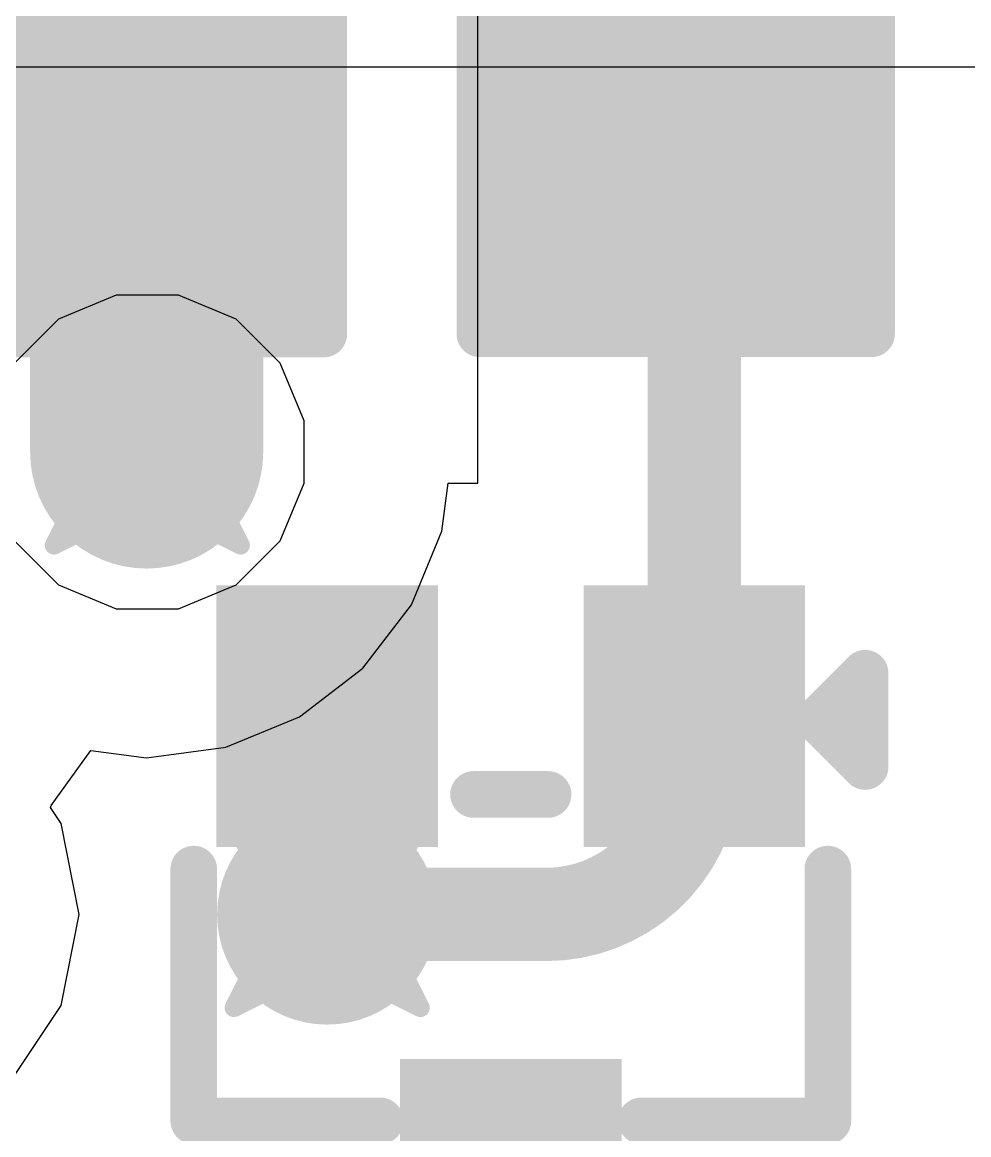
# Model space of a CAD drawing. Header units: inches. Extents: x -2 to 5376, y -4 to 5426.
# Drawn here: x 64.322 to 66.9, y 84.9 to 87.93 of the extents above; entities that cross this region are included whole.
import ezdxf

# ---------------------------------------------------------------- set-up
doc = ezdxf.new("R2010")
doc.units = ezdxf.units.IN
for name, color, linetype in [('Bottom Layer', 5, 'Continuous'), ('Bottom Overlay', 54, 'Continuous'), ('Bottom Paste', 16, 'Continuous'), ('Bottom Solder', 6, 'Continuous'), ('Drill Drawing', 1, 'Continuous'), ('Layer 1', 16, 'Continuous'), ('Layer 2', 76, 'Continuous'), ('Top Layer', 1, 'Continuous'), ('Top Overlay', 2, 'Continuous'), ('Top Paste', 8, 'Continuous'), ('Top Solder', 216, 'Continuous'), ('Via Holes', 16, 'Continuous')]:
    doc.layers.add(name, color=color, linetype=linetype)

# ---------------------------------------------------------------- blocks, each defined once
blk = doc.blocks.new('R___0603_B_12')
at = {"layer": 'Bottom Layer'}
for points in [[(-1.143, -0.4445), (-1.143, 0.4445), (-0.381, 0.4445), (-0.381, -0.4445)], [(0.381, -0.4445), (0.381, 0.4445), (1.143, 0.4445), (1.143, -0.4445)]]:
    blk.add_hatch(color=5, dxfattribs=at).paths.add_polyline_path(points)
at = {"layer": 'Bottom Paste'}
for points in [[(-1.143, -0.4445), (-1.143, 0.4445), (-0.381, 0.4445), (-0.381, -0.4445)], [(0.381, -0.4445), (0.381, 0.4445), (1.143, 0.4445), (1.143, -0.4445)]]:
    blk.add_hatch(color=16, dxfattribs=at).paths.add_polyline_path(points)
at = {"layer": 'Bottom Solder'}
for points in [[(-1.2446, -0.5461), (-1.2446, 0.5461), (-0.2794, 0.5461), (-0.2794, -0.5461)], [(0.2794, -0.5461), (0.2794, 0.5461), (1.2446, 0.5461), (1.2446, -0.5461)]]:
    blk.add_hatch(color=6, dxfattribs=at).paths.add_polyline_path(points)
at = {"layer": 'Bottom Overlay'}
for points in [[(-1.2192, -0.5334, 0.127, 0.127, 0), (-1.2192, 0.5334, 0.127, 0.127, 0)], [(1.2192, 0.5334, 0.127, 0.127, 0), (-1.2192, 0.5334, 0.127, 0.127, 0)], [(1.2192, -0.5334, 0.127, 0.127, 0), (1.2192, 0.5334, 0.127, 0.127, 0)], [(1.2192, -0.5334, 0.127, 0.127, 0), (-1.2192, -0.5334, 0.127, 0.127, 0)]]:
    blk.add_lwpolyline(points, format="xyseb", dxfattribs=at)
for points in [[(-1.25095, 0.5334, 0.0635, 0.0635, 1), (-1.18745, 0.5334, 0.0635, 0.0635, 1)], [(-1.25095, 0.5334, 0.0635, 0.0635, 1), (-1.18745, 0.5334, 0.0635, 0.0635, 1)], [(1.18745, 0.5334, 0.0635, 0.0635, 1), (1.25095, 0.5334, 0.0635, 0.0635, 1)], [(1.18745, 0.5334, 0.0635, 0.0635, 1), (1.25095, 0.5334, 0.0635, 0.0635, 1)], [(-1.25095, -0.5334, 0.0635, 0.0635, 1), (-1.18745, -0.5334, 0.0635, 0.0635, 1)], [(-1.25095, -0.5334, 0.0635, 0.0635, 1), (-1.18745, -0.5334, 0.0635, 0.0635, 1)], [(1.18745, -0.5334, 0.0635, 0.0635, 1), (1.25095, -0.5334, 0.0635, 0.0635, 1)], [(1.18745, -0.5334, 0.0635, 0.0635, 1), (1.25095, -0.5334, 0.0635, 0.0635, 1)]]:
    blk.add_lwpolyline(points, format="xyseb", close=True, dxfattribs=at)
blk = doc.blocks.new('C___0603_21')
at = {"layer": 'Top Layer'}
for points in [[(-0.381, 0.4445), (-0.381, -0.4445), (-1.143, -0.4445), (-1.143, 0.4445)], [(1.143, 0.4445), (1.143, -0.4445), (0.381, -0.4445), (0.381, 0.4445)]]:
    blk.add_hatch(color=1, dxfattribs=at).paths.add_polyline_path(points)
at = {"layer": 'Top Paste'}
for points in [[(-0.381, 0.4445), (-0.381, -0.4445), (-1.143, -0.4445), (-1.143, 0.4445)], [(1.143, 0.4445), (1.143, -0.4445), (0.381, -0.4445), (0.381, 0.4445)]]:
    blk.add_hatch(color=8, dxfattribs=at).paths.add_polyline_path(points)
at = {"layer": 'Top Solder'}
for points in [[(-0.321, 0.5045), (-0.321, -0.5045), (-1.203, -0.5045), (-1.203, 0.5045)], [(1.203, 0.5045), (1.203, -0.5045), (0.321, -0.5045), (0.321, 0.5045)]]:
    blk.add_hatch(color=216, dxfattribs=at).paths.add_polyline_path(points)
at = {"layer": 'Top Overlay'}
for points in [[(-1.2446, 0.5334, 0.127, 0.127, 0), (-1.2446, -0.5334, 0.127, 0.127, 0)], [(-1.2446, 0.5334, 0.127, 0.127, 0), (-0.4572, 0.5334, 0.127, 0.127, 0)], [(0.4572, 0.5334, 0.127, 0.127, 0), (1.2446, 0.5334, 0.127, 0.127, 0)], [(1.2446, 0.5334, 0.127, 0.127, 0), (1.2446, -0.5334, 0.127, 0.127, 0)], [(-1.2446, -0.5334, 0.127, 0.127, 0), (-0.4572, -0.5334, 0.127, 0.127, 0)], [(0.4572, -0.5334, 0.127, 0.127, 0), (1.2446, -0.5334, 0.127, 0.127, 0)]]:
    blk.add_lwpolyline(points, format="xyseb", dxfattribs=at)
for points in [[(-1.2764, 0.5334, 0.0635, 0.0635, 1), (-1.2128, 0.5334, 0.0635, 0.0635, 1)], [(-1.2764, 0.5334, 0.0635, 0.0635, 1), (-1.2128, 0.5334, 0.0635, 0.0635, 1)], [(-0.4889, 0.5334, 0.0635, 0.0635, 1), (-0.4254, 0.5334, 0.0635, 0.0635, 1)], [(0.4254, 0.5334, 0.0635, 0.0635, 1), (0.4889, 0.5334, 0.0635, 0.0635, 1)], [(1.2128, 0.5334, 0.0635, 0.0635, 1), (1.2764, 0.5334, 0.0635, 0.0635, 1)], [(1.2128, 0.5334, 0.0635, 0.0635, 1), (1.2764, 0.5334, 0.0635, 0.0635, 1)], [(-1.2764, -0.5334, 0.0635, 0.0635, 1), (-1.2128, -0.5334, 0.0635, 0.0635, 1)], [(-1.2764, -0.5334, 0.0635, 0.0635, 1), (-1.2128, -0.5334, 0.0635, 0.0635, 1)], [(-0.4889, -0.5334, 0.0635, 0.0635, 1), (-0.4254, -0.5334, 0.0635, 0.0635, 1)], [(0.4254, -0.5334, 0.0635, 0.0635, 1), (0.4889, -0.5334, 0.0635, 0.0635, 1)], [(1.2128, -0.5334, 0.0635, 0.0635, 1), (1.2764, -0.5334, 0.0635, 0.0635, 1)], [(1.2128, -0.5334, 0.0635, 0.0635, 1), (1.2764, -0.5334, 0.0635, 0.0635, 1)]]:
    blk.add_lwpolyline(points, format="xyseb", close=True, dxfattribs=at)
blk = doc.blocks.new('R___0603_52')
at = {"layer": 'Top Layer'}
for points in [[(-0.381, 0.4445), (-0.381, -0.4445), (-1.143, -0.4445), (-1.143, 0.4445)], [(1.143, 0.4445), (1.143, -0.4445), (0.381, -0.4445), (0.381, 0.4445)]]:
    blk.add_hatch(color=1, dxfattribs=at).paths.add_polyline_path(points)
at = {"layer": 'Top Paste'}
for points in [[(-0.381, 0.4445), (-0.381, -0.4445), (-1.143, -0.4445), (-1.143, 0.4445)], [(1.143, 0.4445), (1.143, -0.4445), (0.381, -0.4445), (0.381, 0.4445)]]:
    blk.add_hatch(color=8, dxfattribs=at).paths.add_polyline_path(points)
at = {"layer": 'Top Solder'}
for points in [[(-0.2794, 0.5461), (-0.2794, -0.5461), (-1.2446, -0.5461), (-1.2446, 0.5461)], [(1.2446, 0.5461), (1.2446, -0.5461), (0.2794, -0.5461), (0.2794, 0.5461)]]:
    blk.add_hatch(color=216, dxfattribs=at).paths.add_polyline_path(points)
at = {"layer": 'Top Overlay'}
for points in [[(-1.2192, 0.5334, 0.127, 0.127, 0), (-1.2192, -0.5334, 0.127, 0.127, 0)], [(-1.2192, 0.5334, 0.127, 0.127, 0), (1.2192, 0.5334, 0.127, 0.127, 0)], [(1.2192, 0.5334, 0.127, 0.127, 0), (1.2192, -0.5334, 0.127, 0.127, 0)], [(-1.2192, -0.5334, 0.127, 0.127, 0), (1.2192, -0.5334, 0.127, 0.127, 0)]]:
    blk.add_lwpolyline(points, format="xyseb", dxfattribs=at)
for points in [[(-1.25095, 0.5334, 0.0635, 0.0635, 1), (-1.18745, 0.5334, 0.0635, 0.0635, 1)], [(-1.25095, 0.5334, 0.0635, 0.0635, 1), (-1.18745, 0.5334, 0.0635, 0.0635, 1)], [(1.18745, 0.5334, 0.0635, 0.0635, 1), (1.25095, 0.5334, 0.0635, 0.0635, 1)], [(1.18745, 0.5334, 0.0635, 0.0635, 1), (1.25095, 0.5334, 0.0635, 0.0635, 1)], [(-1.25095, -0.5334, 0.0635, 0.0635, 1), (-1.18745, -0.5334, 0.0635, 0.0635, 1)], [(-1.25095, -0.5334, 0.0635, 0.0635, 1), (-1.18745, -0.5334, 0.0635, 0.0635, 1)], [(1.18745, -0.5334, 0.0635, 0.0635, 1), (1.25095, -0.5334, 0.0635, 0.0635, 1)], [(1.18745, -0.5334, 0.0635, 0.0635, 1), (1.25095, -0.5334, 0.0635, 0.0635, 1)]]:
    blk.add_lwpolyline(points, format="xyseb", close=True, dxfattribs=at)
blk = doc.blocks.new('SOT_523_89')
at = {"layer": 'Top Layer'}
for points in [[(-0.2, 0.9), (0.2, 0.9), (0.2, 0.39), (-0.2, 0.39)], [(-0.7, -0.39), (-0.3, -0.39), (-0.3, -0.9), (-0.7, -0.9)], [(0.3, -0.39), (0.7, -0.39), (0.7, -0.9), (0.3, -0.9)]]:
    blk.add_hatch(color=1, dxfattribs=at).paths.add_polyline_path(points)
at = {"layer": 'Top Paste'}
for points in [[(-0.2, 0.9), (0.2, 0.9), (0.2, 0.39), (-0.2, 0.39)], [(-0.7, -0.39), (-0.3, -0.39), (-0.3, -0.9), (-0.7, -0.9)], [(0.3, -0.39), (0.7, -0.39), (0.7, -0.9), (0.3, -0.9)]]:
    blk.add_hatch(color=8, dxfattribs=at).paths.add_polyline_path(points)
at = {"layer": 'Top Solder'}
for points in [[(-0.3016, 1.0016), (0.3016, 1.0016), (0.3016, 0.2884), (-0.3016, 0.2884)], [(-0.8016, -0.2884), (-0.1984, -0.2884), (-0.1984, -1.0016), (-0.8016, -1.0016)], [(0.1984, -0.2884), (0.8016, -0.2884), (0.8016, -1.0016), (0.1984, -1.0016)]]:
    blk.add_hatch(color=216, dxfattribs=at).paths.add_polyline_path(points)
at = {"layer": 'Top Overlay'}
for points in [[(-0.3556, 0.4572, 0.127, 0.127, 0), (-0.8636, 0.4572, 0.127, 0.127, 0)], [(-0.8636, 0.4572, 0.127, 0.127, 0), (-0.8636, -0.2286, 0.127, 0.127, 0)], [(0.8636, 0.4572, 0.127, 0.127, 0), (0.3556, 0.4572, 0.127, 0.127, 0)], [(0.8636, 0.4572, 0.127, 0.127, 0), (0.8636, -0.2286, 0.127, 0.127, 0)], [(0.1016, -0.4318, 0.127, 0.127, 0), (-0.1016, -0.4318, 0.127, 0.127, 0)], [(-0.9652, -0.508, 0.127, 0.127, 0), (-0.9652, -0.762, 0.127, 0.127, 0)], [(-0.8382, -0.635, 0.127, 0.127, 0), (-0.9652, -0.508, 0.127, 0.127, 0)], [(-0.8382, -0.635, 0.127, 0.127, 0), (-0.9652, -0.762, 0.127, 0.127, 0)]]:
    blk.add_lwpolyline(points, format="xyseb", dxfattribs=at)
for points in [[(-0.8953, 0.4572, 0.0635, 0.0635, 1), (-0.8318, 0.4572, 0.0635, 0.0635, 1)], [(-0.8953, 0.4572, 0.0635, 0.0635, 1), (-0.8318, 0.4572, 0.0635, 0.0635, 1)], [(-0.3873, 0.4572, 0.0635, 0.0635, 1), (-0.3238, 0.4572, 0.0635, 0.0635, 1)], [(0.3238, 0.4572, 0.0635, 0.0635, 1), (0.3873, 0.4572, 0.0635, 0.0635, 1)], [(0.8318, 0.4572, 0.0635, 0.0635, 1), (0.8953, 0.4572, 0.0635, 0.0635, 1)], [(0.8318, 0.4572, 0.0635, 0.0635, 1), (0.8953, 0.4572, 0.0635, 0.0635, 1)], [(-0.8953, -0.2286, 0.0635, 0.0635, 1), (-0.8318, -0.2286, 0.0635, 0.0635, 1)], [(0.8318, -0.2286, 0.0635, 0.0635, 1), (0.8953, -0.2286, 0.0635, 0.0635, 1)], [(-0.1333, -0.4318, 0.0635, 0.0635, 1), (-0.0698, -0.4318, 0.0635, 0.0635, 1)], [(0.0698, -0.4318, 0.0635, 0.0635, 1), (0.1333, -0.4318, 0.0635, 0.0635, 1)], [(-0.997, -0.508, 0.0635, 0.0635, 1), (-0.9334, -0.508, 0.0635, 0.0635, 1)], [(-0.997, -0.508, 0.0635, 0.0635, 1), (-0.9334, -0.508, 0.0635, 0.0635, 1)], [(-0.87, -0.635, 0.0635, 0.0635, 1), (-0.8065, -0.635, 0.0635, 0.0635, 1)], [(-0.87, -0.635, 0.0635, 0.0635, 1), (-0.8065, -0.635, 0.0635, 0.0635, 1)], [(-0.997, -0.762, 0.0635, 0.0635, 1), (-0.9334, -0.762, 0.0635, 0.0635, 1)], [(-0.997, -0.762, 0.0635, 0.0635, 1), (-0.9334, -0.762, 0.0635, 0.0635, 1)]]:
    blk.add_lwpolyline(points, format="xyseb", close=True, dxfattribs=at)
blk = doc.blocks.new('C___0603_B_106')
at = {"layer": 'Bottom Layer'}
for points in [[(-1.143, -0.4445), (-1.143, 0.4445), (-0.381, 0.4445), (-0.381, -0.4445)], [(0.381, -0.4445), (0.381, 0.4445), (1.143, 0.4445), (1.143, -0.4445)]]:
    blk.add_hatch(color=5, dxfattribs=at).paths.add_polyline_path(points)
at = {"layer": 'Bottom Paste'}
for points in [[(-1.143, -0.4445), (-1.143, 0.4445), (-0.381, 0.4445), (-0.381, -0.4445)], [(0.381, -0.4445), (0.381, 0.4445), (1.143, 0.4445), (1.143, -0.4445)]]:
    blk.add_hatch(color=16, dxfattribs=at).paths.add_polyline_path(points)
at = {"layer": 'Bottom Solder'}
for points in [[(-1.203, -0.5045), (-1.203, 0.5045), (-0.321, 0.5045), (-0.321, -0.5045)], [(0.321, -0.5045), (0.321, 0.5045), (1.203, 0.5045), (1.203, -0.5045)]]:
    blk.add_hatch(color=6, dxfattribs=at).paths.add_polyline_path(points)
at = {"layer": 'Bottom Overlay'}
for points in [[(-1.2446, 0.5334, 0.127, 0.127, 0), (-0.4572, 0.5334, 0.127, 0.127, 0)], [(-1.2446, 0.5334, 0.127, 0.127, 0), (-1.2446, -0.5334, 0.127, 0.127, 0)], [(0.4572, 0.5334, 0.127, 0.127, 0), (1.2446, 0.5334, 0.127, 0.127, 0)], [(1.2446, 0.5334, 0.127, 0.127, 0), (1.2446, -0.5334, 0.127, 0.127, 0)], [(-1.2446, -0.5334, 0.127, 0.127, 0), (-0.4572, -0.5334, 0.127, 0.127, 0)], [(0.4572, -0.5334, 0.127, 0.127, 0), (1.2446, -0.5334, 0.127, 0.127, 0)]]:
    blk.add_lwpolyline(points, format="xyseb", dxfattribs=at)
for points in [[(-1.2764, 0.5334, 0.0635, 0.0635, 1), (-1.2128, 0.5334, 0.0635, 0.0635, 1)], [(-1.2764, 0.5334, 0.0635, 0.0635, 1), (-1.2128, 0.5334, 0.0635, 0.0635, 1)], [(-0.4889, 0.5334, 0.0635, 0.0635, 1), (-0.4254, 0.5334, 0.0635, 0.0635, 1)], [(0.4254, 0.5334, 0.0635, 0.0635, 1), (0.4889, 0.5334, 0.0635, 0.0635, 1)], [(1.2128, 0.5334, 0.0635, 0.0635, 1), (1.2764, 0.5334, 0.0635, 0.0635, 1)], [(1.2128, 0.5334, 0.0635, 0.0635, 1), (1.2764, 0.5334, 0.0635, 0.0635, 1)], [(-1.2764, -0.5334, 0.0635, 0.0635, 1), (-1.2128, -0.5334, 0.0635, 0.0635, 1)], [(-1.2764, -0.5334, 0.0635, 0.0635, 1), (-1.2128, -0.5334, 0.0635, 0.0635, 1)], [(-0.4889, -0.5334, 0.0635, 0.0635, 1), (-0.4254, -0.5334, 0.0635, 0.0635, 1)], [(0.4254, -0.5334, 0.0635, 0.0635, 1), (0.4889, -0.5334, 0.0635, 0.0635, 1)], [(1.2128, -0.5334, 0.0635, 0.0635, 1), (1.2764, -0.5334, 0.0635, 0.0635, 1)], [(1.2128, -0.5334, 0.0635, 0.0635, 1), (1.2764, -0.5334, 0.0635, 0.0635, 1)]]:
    blk.add_lwpolyline(points, format="xyseb", close=True, dxfattribs=at)

msp = doc.modelspace()

# ---------------------------------------------------------------- hatches: boundary and pattern name
at = {"layer": 'Bottom Layer'}
h = msp.add_hatch(color=5, dxfattribs=at)
edge = h.paths.add_edge_path()
edge.add_arc((64.6627, 86.7595), 0.3, 0, 360)
h = msp.add_hatch(color=5, dxfattribs=at)
edge = h.paths.add_edge_path()
edge.add_arc((65.1527, 85.5), 0.3, 0, 360)
at = {"layer": 'Layer 1'}
h = msp.add_hatch(color=16, dxfattribs=at)
edge = h.paths.add_edge_path()
edge.add_arc((64.6627, 86.7595), 0.3, 0, 360)
h = msp.add_hatch(color=16, dxfattribs=at)
edge = h.paths.add_edge_path()
edge.add_arc((65.1527, 85.5), 0.3, 0, 360)
at = {"layer": 'Layer 2'}
h = msp.add_hatch(color=76, dxfattribs=at)
edge = h.paths.add_edge_path()
edge.add_arc((64.6627, 86.7595), 0.3, 0, 360)
h = msp.add_hatch(color=76, dxfattribs=at)
edge = h.paths.add_edge_path()
edge.add_arc((65.1527, 85.5), 0.3, 0, 360)
at = {"layer": 'Top Layer'}
h = msp.add_hatch(color=1, dxfattribs=at)
edge = h.paths.add_edge_path()
edge.add_arc((64.6627, 86.7595), 0.3, 0, 360)
h = msp.add_hatch(color=1, dxfattribs=at)
edge = h.paths.add_edge_path()
edge.add_arc((65.1527, 85.5), 0.3, 0, 360)
at = {"layer": 'Via Holes'}
h = msp.add_hatch(color=7, dxfattribs=at)
edge = h.paths.add_edge_path()
edge.add_arc((64.6627, 86.7595), 0.15, 0, 360)
h = msp.add_hatch(color=7, dxfattribs=at)
edge = h.paths.add_edge_path()
edge.add_arc((65.1527, 85.5), 0.15, 0, 360)

# ---------------------------------------------------------------- linework, layer by layer
at = {"layer": 'Bottom Layer'}
for p, q in [((65.5626, 86.6744), (65.5626, 88.199)), ((65.4652, 86.544), (65.4823, 86.6744)), ((65.4823, 86.6744), (65.5626, 86.6744)), ((65.382, 86.3432), (65.4652, 86.544)), ((65.2497, 86.1708), (65.382, 86.3432)), ((65.0772, 86.0384), (65.2497, 86.1708)), ((64.8764, 85.9553), (65.0772, 86.0384)), ((64.401, 85.7972), (64.509, 85.9469)), ((64.509, 85.9469), (64.6609, 85.9269)), ((64.6609, 85.9269), (64.8764, 85.9553)), ((64.3993, 85.791), (64.401, 85.7972)), ((64.4282, 85.7478), (64.3993, 85.791)), ((64.4775, 85.5), (64.4282, 85.7478)), ((64.4282, 85.2523), (64.4775, 85.5)), ((64.2878, 85.0422), (64.4282, 85.2523))]:
    msp.add_line(p, q, dxfattribs=at)
for points in [[(64.6609, 86.7595, 0.635, 0.635, 0), (64.6609, 87.5634, 0.635, 0.635, 0)], [(66.1527, 85.9035, 0.254, 0.254, 0), (66.1527, 87.564, 0.254, 0.254, 0)], [(64.6609, 86.7595, 0.254, 0.254, 0), (64.6627, 86.7595, 0.254, 0.254, 0)], [(66.1527, 85.9035, 0.254, 0.254, -0.414214), (65.7492, 85.5, 0.254, 0.254, 0)], [(65.1527, 85.5, 0.254, 0.254, 0), (65.7492, 85.5, 0.254, 0.254, 0)]]:
    msp.add_lwpolyline(points, format="xyseb", dxfattribs=at)
for points in [[(64.5022, 87.5634, 0.3175, 0.3175, 1), (64.8197, 87.5634, 0.3175, 0.3175, 1)], [(66.0892, 87.564, 0.127, 0.127, 1), (66.2162, 87.564, 0.127, 0.127, 1)], [(64.5022, 86.7595, 0.3175, 0.3175, 1), (64.8197, 86.7595, 0.3175, 0.3175, 1)], [(64.5974, 86.7595, 0.127, 0.127, 1), (64.7244, 86.7595, 0.127, 0.127, 1)], [(64.5992, 86.7595, 0.127, 0.127, 1), (64.7262, 86.7595, 0.127, 0.127, 1)], [(66.0892, 85.9035, 0.127, 0.127, 1), (66.2162, 85.9035, 0.127, 0.127, 1)], [(66.0892, 85.9035, 0.127, 0.127, 1), (66.2162, 85.9035, 0.127, 0.127, 1)], [(65.0892, 85.5, 0.127, 0.127, 1), (65.2162, 85.5, 0.127, 0.127, 1)], [(65.6857, 85.5, 0.127, 0.127, 1), (65.8127, 85.5, 0.127, 0.127, 1)], [(65.6857, 85.5, 0.127, 0.127, 1), (65.8127, 85.5, 0.127, 0.127, 1)]]:
    msp.add_lwpolyline(points, format="xyseb", close=True, dxfattribs=at)
at = {"layer": 'Drill Drawing'}
for points in [[(64.4087, 87.0135, 0.0508, 0.0508, 0), (64.6627, 86.8865, 0.0508, 0.0508, 0)], [(64.4087, 87.0135, 0.0508, 0.0508, 0), (64.5357, 86.7595, 0.0508, 0.0508, 0)], [(64.6627, 86.8865, 0.0508, 0.0508, 0), (64.9167, 87.0135, 0.0508, 0.0508, 0)], [(64.7897, 86.7595, 0.0508, 0.0508, 0), (64.9167, 87.0135, 0.0508, 0.0508, 0)], [(64.5103, 86.9119, 0.0508, 0.0508, 0), (64.6627, 86.8357, 0.0508, 0.0508, 0)], [(64.5103, 86.9119, 0.0508, 0.0508, 0), (64.5865, 86.7595, 0.0508, 0.0508, 0)], [(64.6627, 86.8357, 0.0508, 0.0508, 0), (64.8151, 86.9119, 0.0508, 0.0508, 0)], [(64.7389, 86.7595, 0.0508, 0.0508, 0), (64.8151, 86.9119, 0.0508, 0.0508, 0)], [(64.4087, 86.5055, 0.0508, 0.0508, 0), (64.5357, 86.7595, 0.0508, 0.0508, 0)], [(64.5103, 86.6071, 0.0508, 0.0508, 0), (64.5865, 86.7595, 0.0508, 0.0508, 0)], [(64.7389, 86.7595, 0.0508, 0.0508, 0), (64.8151, 86.6071, 0.0508, 0.0508, 0)], [(64.7897, 86.7595, 0.0508, 0.0508, 0), (64.9167, 86.5055, 0.0508, 0.0508, 0)], [(64.5103, 86.6071, 0.0508, 0.0508, 0), (64.6627, 86.6833, 0.0508, 0.0508, 0)], [(64.6627, 86.6833, 0.0508, 0.0508, 0), (64.8151, 86.6071, 0.0508, 0.0508, 0)], [(64.4087, 86.5055, 0.0508, 0.0508, 0), (64.6627, 86.6325, 0.0508, 0.0508, 0)], [(64.6627, 86.6325, 0.0508, 0.0508, 0), (64.9167, 86.5055, 0.0508, 0.0508, 0)], [(64.8987, 85.754, 0.0508, 0.0508, 0), (65.1527, 85.627, 0.0508, 0.0508, 0)], [(64.8987, 85.754, 0.0508, 0.0508, 0), (65.0257, 85.5, 0.0508, 0.0508, 0)], [(65.1527, 85.627, 0.0508, 0.0508, 0), (65.4067, 85.754, 0.0508, 0.0508, 0)], [(65.2797, 85.5, 0.0508, 0.0508, 0), (65.4067, 85.754, 0.0508, 0.0508, 0)], [(65.0003, 85.6524, 0.0508, 0.0508, 0), (65.1527, 85.5762, 0.0508, 0.0508, 0)], [(65.0003, 85.6524, 0.0508, 0.0508, 0), (65.0765, 85.5, 0.0508, 0.0508, 0)], [(65.1527, 85.5762, 0.0508, 0.0508, 0), (65.3051, 85.6524, 0.0508, 0.0508, 0)], [(65.2289, 85.5, 0.0508, 0.0508, 0), (65.3051, 85.6524, 0.0508, 0.0508, 0)], [(64.8987, 85.246, 0.0508, 0.0508, 0), (65.0257, 85.5, 0.0508, 0.0508, 0)], [(65.0003, 85.3476, 0.0508, 0.0508, 0), (65.0765, 85.5, 0.0508, 0.0508, 0)], [(65.2289, 85.5, 0.0508, 0.0508, 0), (65.3051, 85.3476, 0.0508, 0.0508, 0)], [(65.2797, 85.5, 0.0508, 0.0508, 0), (65.4067, 85.246, 0.0508, 0.0508, 0)], [(65.0003, 85.3476, 0.0508, 0.0508, 0), (65.1527, 85.4238, 0.0508, 0.0508, 0)], [(65.1527, 85.4238, 0.0508, 0.0508, 0), (65.3051, 85.3476, 0.0508, 0.0508, 0)], [(64.8987, 85.246, 0.0508, 0.0508, 0), (65.1527, 85.373, 0.0508, 0.0508, 0)], [(65.1527, 85.373, 0.0508, 0.0508, 0), (65.4067, 85.246, 0.0508, 0.0508, 0)]]:
    msp.add_lwpolyline(points, format="xyseb", dxfattribs=at)
for points in [[(64.396, 87.0135, 0.0254, 0.0254, 1), (64.4214, 87.0135, 0.0254, 0.0254, 1)], [(64.396, 87.0135, 0.0254, 0.0254, 1), (64.4214, 87.0135, 0.0254, 0.0254, 1)], [(64.904, 87.0135, 0.0254, 0.0254, 1), (64.9294, 87.0135, 0.0254, 0.0254, 1)], [(64.904, 87.0135, 0.0254, 0.0254, 1), (64.9294, 87.0135, 0.0254, 0.0254, 1)], [(64.4976, 86.9119, 0.0254, 0.0254, 1), (64.523, 86.9119, 0.0254, 0.0254, 1)], [(64.4976, 86.9119, 0.0254, 0.0254, 1), (64.523, 86.9119, 0.0254, 0.0254, 1)], [(64.8024, 86.9119, 0.0254, 0.0254, 1), (64.8278, 86.9119, 0.0254, 0.0254, 1)], [(64.8024, 86.9119, 0.0254, 0.0254, 1), (64.8278, 86.9119, 0.0254, 0.0254, 1)], [(64.65, 86.8865, 0.0254, 0.0254, 1), (64.6754, 86.8865, 0.0254, 0.0254, 1)], [(64.65, 86.8865, 0.0254, 0.0254, 1), (64.6754, 86.8865, 0.0254, 0.0254, 1)], [(64.65, 86.8357, 0.0254, 0.0254, 1), (64.6754, 86.8357, 0.0254, 0.0254, 1)], [(64.65, 86.8357, 0.0254, 0.0254, 1), (64.6754, 86.8357, 0.0254, 0.0254, 1)], [(64.523, 86.7595, 0.0254, 0.0254, 1), (64.5484, 86.7595, 0.0254, 0.0254, 1)], [(64.523, 86.7595, 0.0254, 0.0254, 1), (64.5484, 86.7595, 0.0254, 0.0254, 1)], [(64.5738, 86.7595, 0.0254, 0.0254, 1), (64.5992, 86.7595, 0.0254, 0.0254, 1)], [(64.5738, 86.7595, 0.0254, 0.0254, 1), (64.5992, 86.7595, 0.0254, 0.0254, 1)], [(64.7262, 86.7595, 0.0254, 0.0254, 1), (64.7516, 86.7595, 0.0254, 0.0254, 1)], [(64.7262, 86.7595, 0.0254, 0.0254, 1), (64.7516, 86.7595, 0.0254, 0.0254, 1)], [(64.777, 86.7595, 0.0254, 0.0254, 1), (64.8024, 86.7595, 0.0254, 0.0254, 1)], [(64.777, 86.7595, 0.0254, 0.0254, 1), (64.8024, 86.7595, 0.0254, 0.0254, 1)], [(64.65, 86.6833, 0.0254, 0.0254, 1), (64.6754, 86.6833, 0.0254, 0.0254, 1)], [(64.65, 86.6833, 0.0254, 0.0254, 1), (64.6754, 86.6833, 0.0254, 0.0254, 1)], [(64.65, 86.6325, 0.0254, 0.0254, 1), (64.6754, 86.6325, 0.0254, 0.0254, 1)], [(64.65, 86.6325, 0.0254, 0.0254, 1), (64.6754, 86.6325, 0.0254, 0.0254, 1)], [(64.4976, 86.6071, 0.0254, 0.0254, 1), (64.523, 86.6071, 0.0254, 0.0254, 1)], [(64.4976, 86.6071, 0.0254, 0.0254, 1), (64.523, 86.6071, 0.0254, 0.0254, 1)], [(64.8024, 86.6071, 0.0254, 0.0254, 1), (64.8278, 86.6071, 0.0254, 0.0254, 1)], [(64.8024, 86.6071, 0.0254, 0.0254, 1), (64.8278, 86.6071, 0.0254, 0.0254, 1)], [(64.396, 86.5055, 0.0254, 0.0254, 1), (64.4214, 86.5055, 0.0254, 0.0254, 1)], [(64.396, 86.5055, 0.0254, 0.0254, 1), (64.4214, 86.5055, 0.0254, 0.0254, 1)], [(64.904, 86.5055, 0.0254, 0.0254, 1), (64.9294, 86.5055, 0.0254, 0.0254, 1)], [(64.904, 86.5055, 0.0254, 0.0254, 1), (64.9294, 86.5055, 0.0254, 0.0254, 1)], [(64.886, 85.754, 0.0254, 0.0254, 1), (64.9114, 85.754, 0.0254, 0.0254, 1)], [(64.886, 85.754, 0.0254, 0.0254, 1), (64.9114, 85.754, 0.0254, 0.0254, 1)], [(65.394, 85.754, 0.0254, 0.0254, 1), (65.4194, 85.754, 0.0254, 0.0254, 1)], [(65.394, 85.754, 0.0254, 0.0254, 1), (65.4194, 85.754, 0.0254, 0.0254, 1)], [(64.9876, 85.6524, 0.0254, 0.0254, 1), (65.013, 85.6524, 0.0254, 0.0254, 1)], [(64.9876, 85.6524, 0.0254, 0.0254, 1), (65.013, 85.6524, 0.0254, 0.0254, 1)], [(65.2924, 85.6524, 0.0254, 0.0254, 1), (65.3178, 85.6524, 0.0254, 0.0254, 1)], [(65.2924, 85.6524, 0.0254, 0.0254, 1), (65.3178, 85.6524, 0.0254, 0.0254, 1)], [(65.14, 85.627, 0.0254, 0.0254, 1), (65.1654, 85.627, 0.0254, 0.0254, 1)], [(65.14, 85.627, 0.0254, 0.0254, 1), (65.1654, 85.627, 0.0254, 0.0254, 1)], [(65.14, 85.5762, 0.0254, 0.0254, 1), (65.1654, 85.5762, 0.0254, 0.0254, 1)], [(65.14, 85.5762, 0.0254, 0.0254, 1), (65.1654, 85.5762, 0.0254, 0.0254, 1)], [(65.013, 85.5, 0.0254, 0.0254, 1), (65.0384, 85.5, 0.0254, 0.0254, 1)], [(65.013, 85.5, 0.0254, 0.0254, 1), (65.0384, 85.5, 0.0254, 0.0254, 1)], [(65.0638, 85.5, 0.0254, 0.0254, 1), (65.0892, 85.5, 0.0254, 0.0254, 1)], [(65.0638, 85.5, 0.0254, 0.0254, 1), (65.0892, 85.5, 0.0254, 0.0254, 1)], [(65.2162, 85.5, 0.0254, 0.0254, 1), (65.2416, 85.5, 0.0254, 0.0254, 1)], [(65.2162, 85.5, 0.0254, 0.0254, 1), (65.2416, 85.5, 0.0254, 0.0254, 1)], [(65.267, 85.5, 0.0254, 0.0254, 1), (65.2924, 85.5, 0.0254, 0.0254, 1)], [(65.267, 85.5, 0.0254, 0.0254, 1), (65.2924, 85.5, 0.0254, 0.0254, 1)], [(65.14, 85.4238, 0.0254, 0.0254, 1), (65.1654, 85.4238, 0.0254, 0.0254, 1)], [(65.14, 85.4238, 0.0254, 0.0254, 1), (65.1654, 85.4238, 0.0254, 0.0254, 1)], [(65.14, 85.373, 0.0254, 0.0254, 1), (65.1654, 85.373, 0.0254, 0.0254, 1)], [(65.14, 85.373, 0.0254, 0.0254, 1), (65.1654, 85.373, 0.0254, 0.0254, 1)], [(64.9876, 85.3476, 0.0254, 0.0254, 1), (65.013, 85.3476, 0.0254, 0.0254, 1)], [(64.9876, 85.3476, 0.0254, 0.0254, 1), (65.013, 85.3476, 0.0254, 0.0254, 1)], [(65.2924, 85.3476, 0.0254, 0.0254, 1), (65.3178, 85.3476, 0.0254, 0.0254, 1)], [(65.2924, 85.3476, 0.0254, 0.0254, 1), (65.3178, 85.3476, 0.0254, 0.0254, 1)], [(64.886, 85.246, 0.0254, 0.0254, 1), (64.9114, 85.246, 0.0254, 0.0254, 1)], [(64.886, 85.246, 0.0254, 0.0254, 1), (64.9114, 85.246, 0.0254, 0.0254, 1)], [(65.394, 85.246, 0.0254, 0.0254, 1), (65.4194, 85.246, 0.0254, 0.0254, 1)], [(65.394, 85.246, 0.0254, 0.0254, 1), (65.4194, 85.246, 0.0254, 0.0254, 1)]]:
    msp.add_lwpolyline(points, format="xyseb", close=True, dxfattribs=at)
at = {"layer": 'Layer 1'}
for p, q in [((49.3037, 87.8088), (68.4114, 87.8088)), ((64.5777, 87.1865), (64.4208, 87.1215)), ((64.7476, 87.1865), (64.5777, 87.1865)), ((64.9045, 87.1215), (64.7476, 87.1865)), ((64.4208, 87.1215), (64.3007, 87.0014)), ((65.0247, 87.0014), (64.9045, 87.1215)), ((65.0897, 86.8444), (65.0247, 87.0014)), ((65.0897, 86.6746), (65.0897, 86.8444)), ((65.0247, 86.5176), (65.0897, 86.6746)), ((64.3007, 86.5176), (64.4208, 86.3975)), ((64.9045, 86.3975), (65.0247, 86.5176)), ((64.4208, 86.3975), (64.5777, 86.3325)), ((64.7476, 86.3325), (64.9045, 86.3975)), ((64.5777, 86.3325), (64.7476, 86.3325))]:
    msp.add_line(p, q, dxfattribs=at)
at = {"layer": 'Layer 2'}
for p, q in [((64.5777, 87.1865), (64.4208, 87.1215)), ((64.7476, 87.1865), (64.5777, 87.1865)), ((64.9045, 87.1215), (64.7476, 87.1865)), ((64.4208, 87.1215), (64.3007, 87.0014)), ((65.0247, 87.0014), (64.9045, 87.1215)), ((65.0897, 86.8444), (65.0247, 87.0014)), ((65.0897, 86.6746), (65.0897, 86.8444)), ((65.0247, 86.5176), (65.0897, 86.6746)), ((64.3007, 86.5176), (64.4208, 86.3975)), ((64.9045, 86.3975), (65.0247, 86.5176)), ((64.4208, 86.3975), (64.5777, 86.3325)), ((64.7476, 86.3325), (64.9045, 86.3975)), ((64.5777, 86.3325), (64.7476, 86.3325))]:
    msp.add_line(p, q, dxfattribs=at)
at = {"layer": 'Top Layer'}
for points in [[(64.6609, 86.7595, 0.381, 0.381, 0), (64.6609, 87.5634, 0.381, 0.381, 0)], [(66.1527, 86.04, 0.254, 0.254, 0), (66.1527, 87.564, 0.254, 0.254, 0)], [(64.6609, 86.7595, 0.254, 0.254, 0), (64.6627, 86.7595, 0.254, 0.254, 0)], [(65.1527, 85.5, 0.381, 0.381, 0), (65.1527, 86.04, 0.381, 0.381, 0)], [(65.1527, 85.4707, 0.381, 0.381, 0), (65.1527, 85.5, 0.381, 0.381, 0)]]:
    msp.add_lwpolyline(points, format="xyseb", dxfattribs=at)
for points in [[(64.5657, 87.5634, 0.1905, 0.1905, 1), (64.7562, 87.5634, 0.1905, 0.1905, 1)], [(66.0892, 87.564, 0.127, 0.127, 1), (66.2162, 87.564, 0.127, 0.127, 1)], [(64.5657, 86.7595, 0.1905, 0.1905, 1), (64.7562, 86.7595, 0.1905, 0.1905, 1)], [(64.5974, 86.7595, 0.127, 0.127, 1), (64.7244, 86.7595, 0.127, 0.127, 1)], [(64.5992, 86.7595, 0.127, 0.127, 1), (64.7262, 86.7595, 0.127, 0.127, 1)], [(65.0575, 86.04, 0.1905, 0.1905, 1), (65.248, 86.04, 0.1905, 0.1905, 1)], [(66.0892, 86.04, 0.127, 0.127, 1), (66.2162, 86.04, 0.127, 0.127, 1)], [(65.0575, 85.5, 0.1905, 0.1905, 1), (65.248, 85.5, 0.1905, 0.1905, 1)], [(65.0575, 85.5, 0.1905, 0.1905, 1), (65.248, 85.5, 0.1905, 0.1905, 1)], [(65.0575, 85.4707, 0.1905, 0.1905, 1), (65.248, 85.4707, 0.1905, 0.1905, 1)]]:
    msp.add_lwpolyline(points, format="xyseb", close=True, dxfattribs=at)

# ---------------------------------------------------------------- block references
for name, p, rotation in [('C___0603_21', (64.6101, 88.3254), 90), ('C___0603_B_106', (66.1019, 88.326), 90), ('R___0603_B_12', (64.6101, 88.3254), 270), ('R___0603_52', (66.1019, 88.326), 90), ('SOT_523_89', (65.6527, 85.395), 180)]:
    msp.add_blockref(name, p, dxfattribs=dict(rotation=rotation))

doc.saveas('drawing.dxf')
